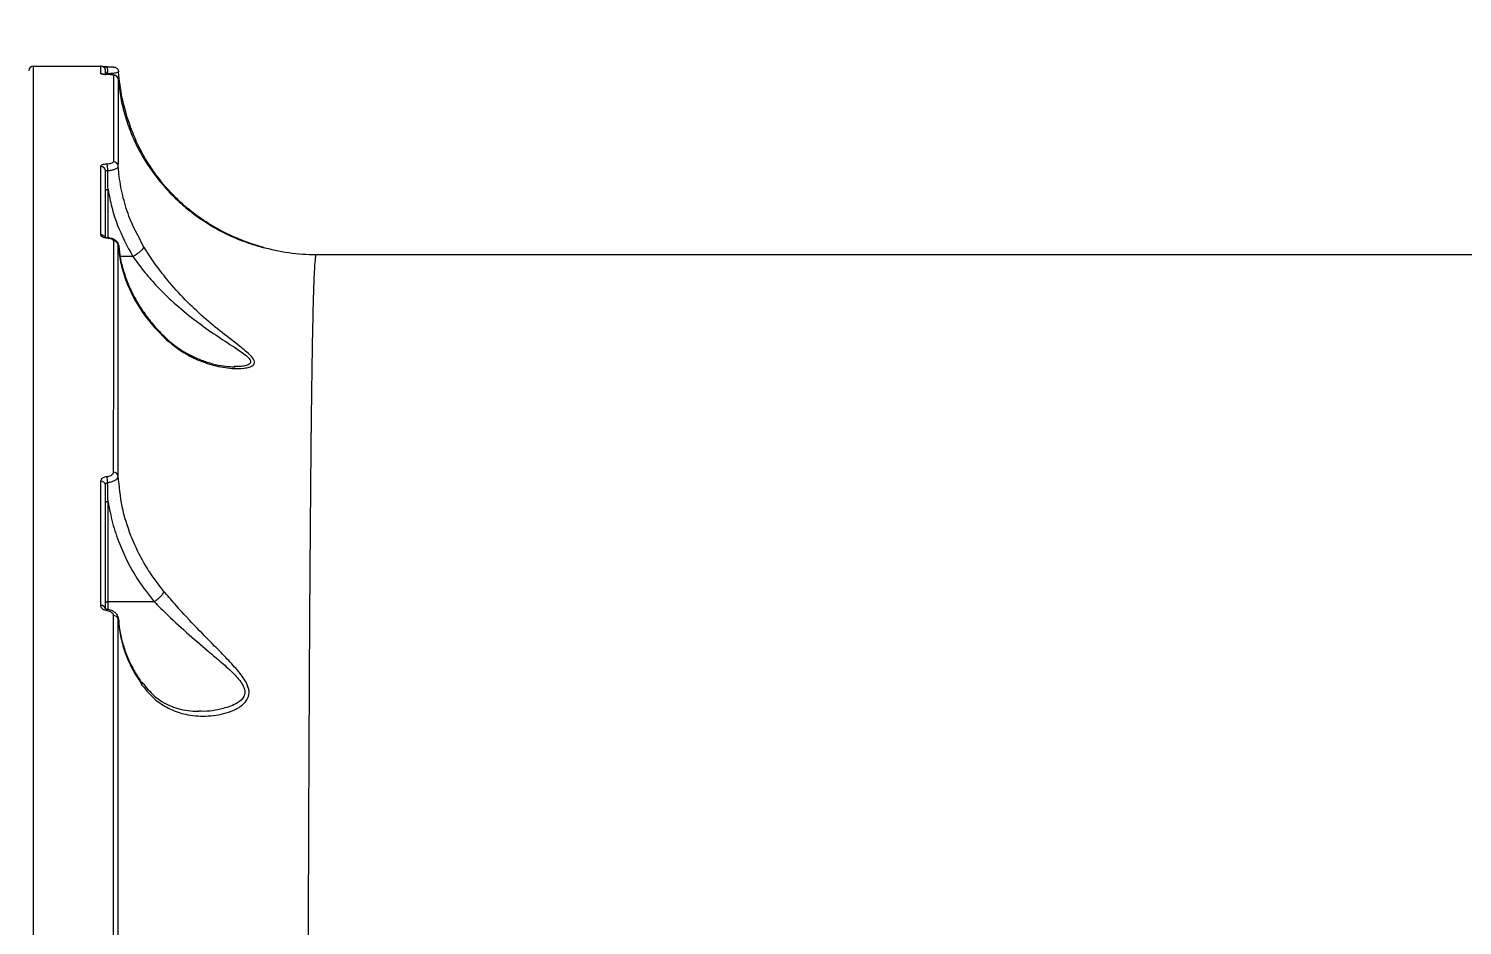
# Model space of a CAD drawing. Header units: millimetres. Extents: x -5517 to 6387, y -5295 to 6147.
# Drawn here: x 1744.4 to 2033.5, y 1744.1 to 1924.9 of the extents above; entities that cross this region are included whole.
import ezdxf

# ---------------------------------------------------------------- set-up
doc = ezdxf.new("R2010")
doc.units = ezdxf.units.MM
for name, color, linetype in [('DIKOM_ОБЪЕКТ', 7, 'Continuous'), ('DIKOM_РАЗМЕР_ЗОНА', 7, 'Continuous'), ('DIKOM_РАЗМЕР_ОБЪЕКТА', 7, 'Continuous')]:
    doc.layers.add(name, color=color, linetype=linetype)
doc.styles.add('style1', font='arial.ttf', dxfattribs={"width": 0.8})
doc.dimstyles.new('1-50', dxfattribs={"dimtxt": 300, "dimasz": 200, "dimexe": 100, "dimexo": 0, "dimgap": 100, "dimtad": 1, "dimtxsty": 'style1', "dimcen": 200, "dimclrd": 7, "dimclre": 7, "dimclrt": 7, "dimadec": 1, "dimazin": 2, "dimtfac": 1, "dimtmove": 0, "dimatfit": 2, "dimfxl": 0, "dimlwd": 25, "dimlwe": 18, "dimarcsym": 0})

# ---------------------------------------------------------------- blocks, each defined once
blk = doc.blocks.new('*D0')
at = {"layer": 'Defpoints', "color": 0, "transparency": 16777216}
for p in [(3079.07, 4135.26), (-4405.35, -2652.69), (-1397.56, -2652.69)]:
    blk.add_point(p, dxfattribs=at)
at = {"layer": 'DIKOM_РАЗМЕР_ОБЪЕКТА', "color": 7, "lineweight": 18, "transparency": 16777216}
for p, q in [((3079.07, 4135.26), (-4505.35, 4135.26)), ((-1397.56, -2652.69), (-4505.35, -2652.69))]:
    blk.add_line(p, q, dxfattribs=at)
at = {"layer": 'DIKOM_РАЗМЕР_ОБЪЕКТА', "color": 7, "lineweight": 25, "transparency": 16777216}
blk.add_line((-4405.35, 3935.26), (-4405.35, -2452.69), dxfattribs=at)
at = {"layer": 'DIKOM_РАЗМЕР_ОБЪЕКТА', "color": 7, "transparency": 16777216}
for points in [[(-4438.68, 3935.26), (-4372.02, 3935.26), (-4405.35, 4135.26)], [(-4438.68, -2452.69), (-4372.02, -2452.69), (-4405.35, -2652.69)]]:
    blk.add_solid(points, dxfattribs=at)
at = {"layer": 'DIKOM_РАЗМЕР_ОБЪЕКТА', "color": 7, "transparency": 16777216, "insert": (-4658.52, 741.29), "char_height": 300, "attachment_point": 5, "rotation": 90, "style": 'style1'}
blk.add_mtext('6800', dxfattribs=at)
blk = doc.blocks.new('*D1')
at = {"layer": 'Defpoints', "color": 0, "transparency": 16777216}
for p in [(2817.72, 6146.72), (-5067.27, -4152.08), (-1897.56, -4152.08)]:
    blk.add_point(p, dxfattribs=at)
at = {"layer": 'DIKOM_РАЗМЕР_ЗОНА', "color": 7, "lineweight": 18, "transparency": 16777216}
for p, q in [((2817.72, 6146.72), (-5167.27, 6146.72)), ((-1897.56, -4152.08), (-5167.27, -4152.08))]:
    blk.add_line(p, q, dxfattribs=at)
at = {"layer": 'DIKOM_РАЗМЕР_ЗОНА', "color": 7, "lineweight": 25, "transparency": 16777216}
blk.add_line((-5067.27, 5946.72), (-5067.27, -3952.08), dxfattribs=at)
at = {"layer": 'DIKOM_РАЗМЕР_ЗОНА', "color": 7, "transparency": 16777216}
for points in [[(-5100.61, 5946.72), (-5033.94, 5946.72), (-5067.27, 6146.72)], [(-5100.61, -3952.08), (-5033.94, -3952.08), (-5067.27, -4152.08)]]:
    blk.add_solid(points, dxfattribs=at)
at = {"layer": 'DIKOM_РАЗМЕР_ЗОНА', "color": 7, "transparency": 16777216, "insert": (-5320.45, 939.42), "char_height": 300, "attachment_point": 5, "rotation": 90, "style": 'style1'}
blk.add_mtext('10200', dxfattribs=at)
blk = doc.blocks.new('*D2')
at = {"layer": 'Defpoints', "color": 0, "transparency": 16777216}
for p in [(4491.49, 3838.97), (-2445.56, 374.31), (4491.49, -4687.8)]:
    blk.add_point(p, dxfattribs=at)
at = {"layer": 'DIKOM_РАЗМЕР_ОБЪЕКТА', "color": 7, "lineweight": 18, "transparency": 16777216}
for p, q in [((4491.49, 3838.97), (4491.49, -4787.8)), ((-2445.56, 374.31), (-2445.56, -4787.8))]:
    blk.add_line(p, q, dxfattribs=at)
at = {"layer": 'DIKOM_РАЗМЕР_ОБЪЕКТА', "color": 7, "lineweight": 25, "transparency": 16777216}
blk.add_line((-2245.56, -4687.8), (4291.49, -4687.8), dxfattribs=at)
at = {"layer": 'DIKOM_РАЗМЕР_ОБЪЕКТА', "color": 7, "transparency": 16777216}
for points in [[(-2245.56, -4654.47), (-2245.56, -4721.14), (-2445.56, -4687.8)], [(4291.49, -4654.47), (4291.49, -4721.14), (4491.49, -4687.8)]]:
    blk.add_solid(points, dxfattribs=at)
at = {"layer": 'DIKOM_РАЗМЕР_ОБЪЕКТА', "color": 7, "transparency": 16777216, "insert": (1022.97, -4434.63), "char_height": 300, "attachment_point": 5, "style": 'style1'}
blk.add_mtext('6900', dxfattribs=at)
blk = doc.blocks.new('*D3')
at = {"layer": 'Defpoints', "color": 0, "transparency": 16777216}
for p in [(6386.85, 4728.17), (-4131.44, -152.69), (6386.85, -5195.35)]:
    blk.add_point(p, dxfattribs=at)
at = {"layer": 'DIKOM_РАЗМЕР_ЗОНА', "color": 7, "lineweight": 18, "transparency": 16777216}
for p, q in [((6386.85, 4728.17), (6386.85, -5295.35)), ((-4131.44, -152.69), (-4131.44, -5295.35))]:
    blk.add_line(p, q, dxfattribs=at)
at = {"layer": 'DIKOM_РАЗМЕР_ЗОНА', "color": 7, "lineweight": 25, "transparency": 16777216}
blk.add_line((-3931.44, -5195.35), (6186.85, -5195.35), dxfattribs=at)
at = {"layer": 'DIKOM_РАЗМЕР_ЗОНА', "color": 7, "transparency": 16777216}
for points in [[(-3931.44, -5162.02), (-3931.44, -5228.69), (-4131.44, -5195.35)], [(6186.85, -5162.02), (6186.85, -5228.69), (6386.85, -5195.35)]]:
    blk.add_solid(points, dxfattribs=at)
at = {"layer": 'DIKOM_РАЗМЕР_ЗОНА', "color": 7, "transparency": 16777216, "insert": (1127.71, -4942.18), "char_height": 300, "attachment_point": 5, "style": 'style1'}
blk.add_mtext('10500', dxfattribs=at)

msp = doc.modelspace()

# ---------------------------------------------------------------- linework, layer by layer
at = {"layer": 'DIKOM_ОБЪЕКТ', "color": 7, "linetype": 'Continuous', "lineweight": 15}
for p, q in [((1745.442, 1917.142), (1745.442, 1917.143)), ((1745.443, 1917.311), (1758.944, 1917.311)), ((1760.374, 1915.67), (1760.371, 1915.813)), ((1760.442, 1882.729), (1760.442, 1892.402)), ((1762.585, 1881.238), (1762.697, 1880.277)), ((1765.44, 1878.896), (1762.875, 1878.896)), ((1802.446, 1879.311), (2100.496, 1879.311)), ((1786.084, 1856.735), (1785.845, 1856.738)), ((1760.442, 1809.279), (1760.442, 1829.48)), ((1769.774, 1809.279), (1760.442, 1809.279)), ((1760.442, 1807.801), (1760.442, 1809.279))]:
    msp.add_line(p, q, dxfattribs=at)
at = {"layer": 'DIKOM_ОБЪЕКТ', "color": 7, "linetype": 'Continuous', "lineweight": 15, "flags": 128}
for points in [[(1758.944, 1915.822), (1759.139, 1915.803), (1759.312, 1915.752)], [(1760.442, 1892.402), (1760.345, 1892.398), (1760.251, 1892.388), (1760.165, 1892.372), (1760.089, 1892.35), (1760.027, 1892.323), (1759.981, 1892.293), (1759.952, 1892.26), (1759.942, 1892.226)], [(1760.244, 1882.664), (1760.266, 1882.715), (1760.288, 1882.741), (1760.299, 1882.744)], [(1760.442, 1829.48), (1760.345, 1829.476), (1760.251, 1829.466), (1760.165, 1829.45), (1760.089, 1829.428), (1760.027, 1829.401), (1759.981, 1829.371), (1759.952, 1829.338), (1759.942, 1829.304)]]:
    msp.add_lwpolyline(points, dxfattribs=at)
at = {"layer": 'DIKOM_ОБЪЕКТ', "color": 7, "linetype": 'Continuous', "lineweight": 15}
for centre, radius, start, end in [((1745.442, 1916.311), 1, 88.6771, 178.30532), ((1758.942, 1916.311), 1, 359.99958, 90.01852), ((1758.014, 1916.24), 2.395, 349.7328, 22.41241), ((1761.542, 1914.505), 0.998, 4.08563, 90.00049), ((1758.966, 1896.122), 0.977, 1.43909, 91.10728), ((1756.178, 1896.458), 4.197, 357.19834, 15.02241), ((1761.539, 1897.01), 0.981, 4.96119, 90.89384), ((1758.959, 1882.269), 1.016, 36.42891, 90.61422), ((1761.548, 1881.082), 0.966, 6.06604, 91.81206), ((1802.442, 1919.311), 40, 253.98916, 270.00588), ((1761.581, 1834.488), 0.929, 10.09931, 94.56871), ((1759.034, 1832.69), 0.915, 6.95328, 95.21135), ((1753.975, 1833.213), 6.398, 1.45144, 11.77132), ((1759.058, 1807.667), 0.898, 9.633, 96.78425), ((1760.622, 1807.54), 0.397, 138.43403, 178.80468), ((1761.602, 1805.622), 0.913, 13.16337, 96.21676)]:
    msp.add_arc(centre, radius, start, end, dxfattribs=at)
for points, knots in [([(1745.443, 1498.313), (1745.443, 1502.892), (1745.443, 1515.226), (1745.443, 1535.294), (1745.443, 1558.417), (1745.443, 1581.576), (1745.443, 1604.689), (1745.443, 1627.673), (1745.443, 1650.023), (1745.443, 1671.676), (1745.443, 1692.587), (1745.443, 1713.097), (1745.443, 1733.115), (1745.443, 1752.559), (1745.443, 1771), (1745.443, 1788.4), (1745.443, 1804.74), (1745.443, 1820.289), (1745.443, 1834.956), (1745.443, 1848.667), (1745.443, 1860.975), (1745.443, 1871.913), (1745.443, 1881.544), (1745.443, 1890.158), (1745.443, 1897.686), (1745.443, 1904.08), (1745.443, 1909.267), (1745.443, 1913.226), (1745.443, 1915.863), (1745.443, 1917.228), (1745.442, 1917.165), (1745.442, 1917.142)], [0, 0, 0, 0, 0.020855, 0.0561866, 0.0915454, 0.1268771, 0.1632348, 0.1996223, 0.2359802, 0.2713117, 0.3066706, 0.3420021, 0.37836, 0.4147474, 0.4511055, 0.486437, 0.5217959, 0.5571275, 0.5934851, 0.6298729, 0.6662307, 0.7002902, 0.7343738, 0.7684334, 0.8034089, 0.8384106, 0.873386, 0.9087177, 0.9440766, 0.9794082, 1, 1, 1, 1]), ([(1758.942, 1917.311), (1758.942, 1917.311), (1758.944, 1917.366), (1758.943, 1917.072), (1758.944, 1916.239), (1758.944, 1915.822)], [0, 0, 0, 0, 0.0004522, 0.4997862, 1, 1, 1, 1]), ([(1760.236, 1917.154), (1760.096, 1917.155), (1759.814, 1917.156), (1759.223, 1917.17), (1759.814, 1917.156), (1760.096, 1917.155), (1760.236, 1917.154)], [0, 0, 0, 0, 0.2486342, 0.5, 0.7513658, 1, 1, 1, 1]), ([(1759.942, 1915.496), (1759.942, 1915.748), (1759.942, 1916.295), (1759.942, 1916.208), (1759.942, 1916.16)], [0, 0, 0, 0, 0.4614038, 1, 1, 1, 1]), ([(1759.942, 1916.194), (1759.948, 1916.149), (1759.96, 1916.061), (1760.051, 1915.942), (1760.178, 1915.86), (1760.295, 1915.824), (1760.355, 1915.816), (1760.371, 1915.813)], [0, 0, 0, 0, 0.2917309, 0.5672936, 0.8036643, 0.9440887, 1, 1, 1, 1]), ([(1760.356, 1917.153), (1760.444, 1917.152), (1760.719, 1917.151), (1761.122, 1917.143), (1761.449, 1917.129), (1761.615, 1917.116), (1761.782, 1917.088), (1761.973, 1917.026), (1762.191, 1916.899), (1762.401, 1916.671), (1762.535, 1916.41), (1762.537, 1916.236), (1762.537, 1916.179)], [0, 0, 0, 0, 0.0801158, 0.24797, 0.4346797, 0.5572542, 0.6200648, 0.6734812, 0.7488026, 0.8456933, 0.9490815, 1, 1, 1, 1]), ([(1760.371, 1915.813), (1760.659, 1915.828), (1761.251, 1915.859), (1761.97, 1915.95), (1762.467, 1916.064), (1762.525, 1916.142), (1762.554, 1916.181)], [0, 0, 0, 0, 0.2379945, 0.4906757, 0.7462835, 1, 1, 1, 1]), ([(1765.059, 1904.779), (1764.394, 1906.79), (1763.161, 1910.516), (1762.745, 1914.395), (1762.554, 1916.181)], [0, 0, 0, 0, 0.5395128, 1, 1, 1, 1]), ([(1758.944, 1915.822), (1758.953, 1915.809), (1758.973, 1915.78), (1759.15, 1915.738), (1759.451, 1915.701), (1759.827, 1915.673), (1760.125, 1915.666), (1760.274, 1915.663)], [0, 0, 0, 0, 0.1825074, 0.4238002, 0.6274476, 0.8134411, 1, 1, 1, 1]), ([(1759.308, 1915.734), (1759.307, 1915.734), (1759.302, 1915.735), (1759.368, 1915.722), (1759.541, 1915.701), (1759.85, 1915.679), (1760.156, 1915.667), (1760.327, 1915.667), (1760.366, 1915.667)], [0, 0, 0, 0, 0.0465967, 0.1983203, 0.4171724, 0.6904952, 0.9295184, 1, 1, 1, 1]), ([(1760.274, 1915.663), (1760.418, 1915.659), (1760.706, 1915.653), (1761.067, 1915.626), (1761.35, 1915.59), (1761.515, 1915.547), (1761.534, 1915.517), (1761.542, 1915.503)], [0, 0, 0, 0, 0.1889345, 0.3774424, 0.579187, 0.8164214, 1, 1, 1, 1]), ([(1760.285, 1915.666), (1760.29, 1915.666), (1760.473, 1915.666), (1760.832, 1915.651), (1761.323, 1915.61), (1761.631, 1915.562), (1761.945, 1915.454), (1762.214, 1915.282), (1762.429, 1915.005), (1762.542, 1914.731), (1762.528, 1914.56), (1762.523, 1914.512)], [0, 0, 0, 0, 0.0040071, 0.1599964, 0.3254656, 0.5430434, 0.6402896, 0.7472852, 0.8478505, 0.9575561, 1, 1, 1, 1]), ([(1761.542, 1915.503), (1761.54, 1914.71), (1761.537, 1913.123), (1761.532, 1909.249), (1761.528, 1904.367), (1761.525, 1900.116), (1761.524, 1897.99)], [0, 0, 0, 0, 0.2485965, 0.4971923, 0.7485958, 1, 1, 1, 1]), ([(1762.517, 1897.094), (1762.518, 1899.193), (1762.521, 1903.391), (1762.526, 1908.266), (1762.531, 1912.169), (1762.535, 1913.774), (1762.538, 1914.576)], [0, 0, 0, 0, 0.2485979, 0.4971943, 0.748597, 1, 1, 1, 1]), ([(1762.538, 1914.576), (1762.579, 1914.103), (1762.726, 1912.416), (1763.226, 1909.53), (1764.228, 1905.924), (1765.637, 1902.361), (1767.845, 1898.123), (1770.578, 1894.267), (1773.748, 1890.861), (1776.054, 1888.767), (1777.607, 1887.584), (1778.178, 1887.15)], [0, 0, 0, 0, 0.0465623, 0.166034, 0.2855045, 0.4082648, 0.5310188, 0.7327784, 0.8363385, 0.9398834, 1, 1, 1, 1]), ([(1765.059, 1904.779), (1765.064, 1904.765), (1765.097, 1904.673), (1765.097, 1904.532), (1764.963, 1904.379), (1764.928, 1904.339)], [0, 0, 0, 0, 0.1167146, 0.7674923, 1, 1, 1, 1]), ([(1791.716, 1880.775), (1791.451, 1880.85), (1790.932, 1880.996), (1789.109, 1881.558), (1786.473, 1882.528), (1782.941, 1884.195), (1779.22, 1886.448), (1775.72, 1889.179), (1772.621, 1892.233), (1770.168, 1895.229), (1768.126, 1898.312), (1766.404, 1901.456), (1765.524, 1903.63), (1765.059, 1904.779)], [0, 0, 0, 0, 0.0523519, 0.1026416, 0.208564, 0.3169175, 0.4371925, 0.5599055, 0.6562595, 0.7550152, 0.8319711, 0.911169, 1, 1, 1, 1]), ([(1760.232, 1897.546), (1760.195, 1897.545), (1759.991, 1897.535), (1759.637, 1897.492), (1759.256, 1897.39), (1758.997, 1897.254), (1758.964, 1897.15), (1758.947, 1897.099)], [0, 0, 0, 0, 0.0535412, 0.2897919, 0.526323, 0.7631469, 1, 1, 1, 1]), ([(1758.947, 1897.099), (1758.947, 1896.893), (1758.947, 1895.867), (1758.948, 1893.227), (1758.948, 1888.946), (1758.948, 1885.173), (1758.948, 1883.286)], [0, 0, 0, 0, 0.0507686, 0.2538471, 0.626695, 1, 1, 1, 1]), ([(1759.942, 1896.147), (1759.948, 1896.16), (1759.959, 1896.185), (1760.045, 1896.218), (1760.172, 1896.242), (1760.29, 1896.251), (1760.358, 1896.253), (1760.371, 1896.253)], [0, 0, 0, 0, 0.2369753, 0.474137, 0.7107634, 0.9466124, 1, 1, 1, 1]), ([(1759.942, 1882.883), (1759.942, 1885.213), (1759.942, 1890.056), (1759.942, 1894.066), (1759.942, 1896.147)], [0, 0, 0, 0, 0.4811514, 1, 1, 1, 1]), ([(1761.524, 1897.99), (1761.507, 1897.94), (1761.474, 1897.838), (1761.214, 1897.703), (1760.831, 1897.601), (1760.475, 1897.558), (1760.27, 1897.548), (1760.232, 1897.546)], [0, 0, 0, 0, 0.2363747, 0.4725361, 0.709121, 0.9458555, 1, 1, 1, 1]), ([(1760.371, 1896.253), (1760.434, 1896.258), (1760.775, 1896.283), (1761.367, 1896.374), (1762.003, 1896.57), (1762.434, 1896.821), (1762.489, 1897.003), (1762.517, 1897.094)], [0, 0, 0, 0, 0.0542231, 0.291101, 0.5276527, 0.7637665, 1, 1, 1, 1]), ([(1760.442, 1892.402), (1760.434, 1892.714), (1760.401, 1893.996), (1760.384, 1895.281), (1760.371, 1896.253)], [0, 0, 0, 0, 0.2436026, 1, 1, 1, 1]), ([(1767.621, 1880.941), (1766.546, 1882.95), (1764.778, 1886.257), (1763.313, 1891.246), (1762.71, 1894.626), (1762.556, 1896.592), (1762.517, 1897.094)], [0, 0, 0, 0, 0.3957823, 0.6516322, 0.9109918, 1, 1, 1, 1]), ([(1760.442, 1892.402), (1760.673, 1891.222), (1761.135, 1888.854), (1762.587, 1884.248), (1764.302, 1881.03), (1765.44, 1878.896)], [0, 0, 0, 0, 0.2504018, 0.5028653, 1, 1, 1, 1]), ([(1778.178, 1887.15), (1779.567, 1886.21), (1782.377, 1884.308), (1786.182, 1882.557), (1788.916, 1881.566), (1790.516, 1881.078), (1791.517, 1880.807), (1791.758, 1880.751), (1791.87, 1880.725)], [0, 0, 0, 0, 0.2688386, 0.5438209, 0.7273185, 0.820393, 0.9156719, 1, 1, 1, 1]), ([(1758.948, 1883.286), (1758.951, 1883.262), (1758.959, 1883.169), (1759.072, 1883.011), (1759.36, 1882.842), (1759.761, 1882.714), (1760.083, 1882.68), (1760.244, 1882.664)], [0, 0, 0, 0, 0.0826356, 0.3217353, 0.5513373, 0.7756007, 1, 1, 1, 1]), ([(1759.727, 1882.868), (1759.726, 1882.869), (1759.718, 1882.876), (1759.754, 1882.852), (1759.85, 1882.817), (1760.027, 1882.774), (1760.189, 1882.748), (1760.289, 1882.746), (1760.3, 1882.746)], [0, 0, 0, 0, 0.0271661, 0.2182538, 0.4449332, 0.6800755, 0.9636793, 1, 1, 1, 1]), ([(1760.244, 1882.664), (1760.403, 1882.647), (1760.721, 1882.614), (1761.117, 1882.488), (1761.398, 1882.32), (1761.508, 1882.164), (1761.515, 1882.072), (1761.517, 1882.048)], [0, 0, 0, 0, 0.2256846, 0.4513791, 0.6802278, 0.917632, 1, 1, 1, 1]), ([(1760.299, 1882.741), (1760.332, 1882.74), (1760.648, 1882.73), (1761.252, 1882.601), (1761.899, 1882.309), (1762.323, 1881.85), (1762.514, 1881.443), (1762.492, 1881.207), (1762.486, 1881.145)], [0, 0, 0, 0, 0.0297481, 0.2864733, 0.5726852, 0.764186, 0.9380897, 1, 1, 1, 1]), ([(1761.517, 1882.048), (1761.517, 1880.594), (1761.516, 1876.34), (1761.513, 1868.595), (1761.511, 1858.481), (1761.509, 1847.503), (1761.508, 1839.443), (1761.507, 1835.414)], [0, 0, 0, 0, 0.1144561, 0.3347662, 0.5550765, 0.7775375, 1, 1, 1, 1]), ([(1762.496, 1834.65), (1762.497, 1838.633), (1762.498, 1846.598), (1762.501, 1857.531), (1762.504, 1867.669), (1762.506, 1875.461), (1762.508, 1879.733), (1762.509, 1881.184)], [0, 0, 0, 0, 0.2203104, 0.4406223, 0.663083, 0.8855453, 1, 1, 1, 1]), ([(1762.509, 1881.184), (1762.634, 1880.062), (1762.893, 1877.732), (1763.903, 1874.244), (1765.576, 1870.433), (1768.075, 1866.415), (1770.555, 1863.83), (1771.809, 1862.524)], [0, 0, 0, 0, 0.1665434, 0.3455523, 0.5267568, 0.7607813, 1, 1, 1, 1]), ([(1762.697, 1880.277), (1762.739, 1879.866), (1762.875, 1878.527), (1763.436, 1876.277), (1764.365, 1873.545), (1765.618, 1870.871), (1767.153, 1868.28), (1768.985, 1865.817), (1770.516, 1864.02), (1771.515, 1863.1), (1771.727, 1862.904)], [0, 0, 0, 0, 0.0658379, 0.2144619, 0.3640811, 0.5141404, 0.6638838, 0.8127183, 0.9601564, 1, 1, 1, 1]), ([(1765.44, 1878.896), (1765.442, 1878.896), (1765.444, 1878.896), (1765.447, 1878.897), (1765.447, 1878.897)], [0, 0, 0, 0, 0.6566317, 1, 1, 1, 1]), ([(1767.621, 1880.941), (1767.621, 1880.925), (1767.622, 1880.854), (1767.568, 1880.657), (1767.328, 1880.294), (1766.833, 1879.81), (1766.182, 1879.315), (1765.692, 1879.037), (1765.447, 1878.897)], [0, 0, 0, 0, 0.0352087, 0.1540683, 0.365552, 0.5770336, 0.7885171, 1, 1, 1, 1]), ([(1765.447, 1878.897), (1765.448, 1878.897), (1765.699, 1878.536), (1766.641, 1877.214), (1768.455, 1874.934), (1771.302, 1871.83), (1774.766, 1868.6), (1778.708, 1865.471), (1782.673, 1862.711), (1785.659, 1860.815), (1787.571, 1859.512), (1788.577, 1858.733), (1789.078, 1858.154), (1789.237, 1857.665), (1789.13, 1857.396), (1788.74, 1857.089), (1788.092, 1856.864), (1787.115, 1856.699), (1786.378, 1856.725), (1786.084, 1856.735)], [0, 0, 0, 0, 0.0000494, 0.0326804, 0.1195966, 0.2087061, 0.3316637, 0.4576659, 0.5769765, 0.6986277, 0.7405331, 0.7832407, 0.8254313, 0.8383344, 0.8763155, 0.8853438, 0.9271881, 0.9709976, 1, 1, 1, 1]), ([(1771.809, 1862.524), (1772.815, 1861.664), (1774.853, 1859.921), (1778.249, 1858.114), (1781.834, 1856.856), (1785.155, 1856.305), (1787.54, 1856.317), (1788.95, 1856.586), (1789.799, 1856.982), (1790.123, 1857.696), (1789.514, 1858.649), (1788.472, 1859.626), (1786.724, 1861.051), (1783.904, 1863.172), (1780.183, 1866.206), (1776.424, 1869.687), (1773.172, 1873.207), (1770.464, 1876.625), (1768.748, 1879.103), (1767.861, 1880.549), (1767.621, 1880.941)], [0, 0, 0, 0, 0.0704034, 0.1427025, 0.2195603, 0.2979642, 0.3555938, 0.3848662, 0.4149667, 0.4491217, 0.4886804, 0.5172618, 0.5465204, 0.6240211, 0.7036983, 0.7828118, 0.8640044, 0.9204677, 0.9784127, 1, 1, 1, 1]), ([(1800.545, 1558.866), (1800.549, 1565.805), (1800.557, 1579.691), (1800.574, 1600.212), (1800.596, 1620.627), (1800.621, 1640.842), (1800.652, 1660.783), (1800.686, 1680.012), (1800.725, 1698.479), (1800.767, 1716.153), (1800.815, 1733.321), (1800.868, 1749.901), (1800.927, 1765.82), (1800.991, 1780.731), (1801.06, 1794.606), (1801.134, 1807.441), (1801.214, 1819.443), (1801.301, 1830.531), (1801.396, 1840.645), (1801.497, 1849.568), (1801.605, 1857.298), (1801.719, 1863.854), (1801.841, 1869.342), (1801.974, 1873.686), (1802.116, 1876.887), (1802.267, 1878.716), (1802.376, 1879.465), (1802.438, 1879.274), (1802.443, 1879.257)], [0, 0, 0, 0, 0.0392483, 0.078527, 0.1177754, 0.1581646, 0.1985868, 0.2389761, 0.2782267, 0.3175074, 0.3567582, 0.3971478, 0.4375704, 0.47796, 0.5172392, 0.5565486, 0.5958278, 0.6362446, 0.6766945, 0.7171117, 0.7564554, 0.7958293, 0.8351731, 0.8756544, 0.9161685, 0.9566498, 0.9960918, 1, 1, 1, 1]), ([(1771.809, 1862.524), (1771.802, 1862.55), (1771.768, 1862.668), (1771.689, 1862.745), (1771.627, 1862.806)], [0, 0, 0, 0, 0.2220273, 1, 1, 1, 1]), ([(1771.686, 1862.895), (1772.024, 1862.567), (1772.944, 1861.674), (1774.564, 1860.458), (1776.547, 1859.218), (1778.692, 1858.206), (1780.979, 1857.404), (1783.156, 1856.907), (1784.885, 1856.7), (1785.768, 1856.695), (1786.084, 1856.694)], [0, 0, 0, 0, 0.0760319, 0.2069968, 0.3448024, 0.4884038, 0.6393934, 0.7946617, 0.926476, 1, 1, 1, 1]), ([(1761.507, 1835.414), (1761.49, 1835.308), (1761.456, 1835.096), (1761.185, 1834.816), (1760.789, 1834.613), (1760.445, 1834.537), (1760.26, 1834.52), (1760.239, 1834.518)], [0, 0, 0, 0, 0.2486574, 0.4974921, 0.7389163, 0.9703246, 1, 1, 1, 1]), ([(1760.239, 1834.518), (1760.054, 1834.49), (1759.696, 1834.436), (1759.28, 1834.212), (1759.003, 1833.928), (1758.968, 1833.71), (1758.951, 1833.601)], [0, 0, 0, 0, 0.2592274, 0.5021848, 0.7511579, 1, 1, 1, 1]), ([(1758.951, 1833.601), (1758.951, 1833.201), (1758.951, 1831.2), (1758.951, 1826.171), (1758.951, 1818.318), (1758.951, 1811.813), (1758.952, 1808.558)], [0, 0, 0, 0, 0.0507696, 0.2538553, 0.6267, 1, 1, 1, 1]), ([(1759.942, 1832.801), (1759.948, 1832.869), (1759.959, 1833.002), (1760.047, 1833.18), (1760.172, 1833.304), (1760.29, 1833.36), (1760.354, 1833.372), (1760.372, 1833.375)], [0, 0, 0, 0, 0.2735597, 0.5342947, 0.7688018, 0.9341146, 1, 1, 1, 1]), ([(1759.942, 1807.817), (1759.942, 1812.154), (1759.942, 1820.837), (1759.942, 1828.81), (1759.942, 1832.801)], [0, 0, 0, 0, 0.4994511, 1, 1, 1, 1]), ([(1760.372, 1833.375), (1760.407, 1833.379), (1760.714, 1833.408), (1761.286, 1833.526), (1761.947, 1833.819), (1762.404, 1834.211), (1762.466, 1834.505), (1762.496, 1834.65)], [0, 0, 0, 0, 0.0300217, 0.2639462, 0.5066574, 0.7544212, 1, 1, 1, 1]), ([(1760.442, 1829.48), (1760.435, 1829.792), (1760.402, 1831.088), (1760.385, 1832.388), (1760.372, 1833.375)], [0, 0, 0, 0, 0.2408399, 1, 1, 1, 1]), ([(1771.711, 1811.409), (1770.642, 1812.78), (1768.76, 1815.197), (1766.616, 1819.007), (1764.717, 1823.276), (1763.106, 1828.498), (1762.701, 1832.584), (1762.496, 1834.65)], [0, 0, 0, 0, 0.2022622, 0.356404, 0.5119924, 0.7532495, 1, 1, 1, 1]), ([(1760.442, 1829.48), (1760.714, 1828.056), (1761.26, 1825.194), (1762.631, 1821.114), (1764.372, 1817.246), (1766.644, 1813.252), (1768.645, 1810.712), (1769.774, 1809.279)], [0, 0, 0, 0, 0.1948144, 0.3916448, 0.5750679, 0.7602157, 1, 1, 1, 1]), ([(1760.442, 1809.279), (1760.386, 1809.277), (1760.274, 1809.274), (1760.124, 1809.244), (1760.01, 1809.2), (1759.957, 1809.156), (1759.944, 1809.124), (1759.943, 1809.111), (1759.942, 1809.107)], [0, 0, 0, 0, 0.2146548, 0.4292368, 0.6439201, 0.8586855, 0.9551762, 1, 1, 1, 1]), ([(1767.352, 1792.462), (1767.835, 1791.839), (1768.811, 1790.58), (1770.81, 1788.844), (1773.38, 1787.362), (1776.793, 1786.354), (1780.67, 1786.135), (1783.957, 1786.72), (1786.202, 1787.625), (1787.65, 1788.5), (1788.724, 1789.699), (1788.978, 1791.256), (1788.392, 1793.077), (1786.814, 1795.265), (1784.5, 1797.773), (1781.466, 1800.843), (1777.818, 1804.542), (1774.361, 1808.276), (1772.402, 1810.591), (1771.711, 1811.409)], [0, 0, 0, 0, 0.0443366, 0.0895893, 0.159954, 0.2324666, 0.3224988, 0.4152096, 0.4503612, 0.4859273, 0.5329423, 0.5664254, 0.5998058, 0.6530972, 0.7102648, 0.768666, 0.8578764, 0.9497894, 1, 1, 1, 1]), ([(1769.774, 1809.279), (1769.779, 1809.28), (1769.787, 1809.28), (1769.795, 1809.283), (1769.799, 1809.286), (1769.799, 1809.286)], [0, 0, 0, 0, 0.5058731, 0.9174236, 1, 1, 1, 1]), ([(1771.711, 1811.409), (1771.706, 1811.395), (1771.658, 1811.258), (1771.48, 1810.937), (1771.044, 1810.394), (1770.459, 1809.809), (1770.019, 1809.46), (1769.799, 1809.286)], [0, 0, 0, 0, 0.0262097, 0.2630649, 0.5087072, 0.7543588, 1, 1, 1, 1]), ([(1769.799, 1809.286), (1769.802, 1809.284), (1770.523, 1808.542), (1772.603, 1806.461), (1776.251, 1803.119), (1780.091, 1799.817), (1783.347, 1797.089), (1785.412, 1795.215), (1786.796, 1793.734), (1787.638, 1792.589), (1788.139, 1791.338), (1787.856, 1789.965), (1786.691, 1788.961), (1785.176, 1788.237), (1782.782, 1787.535), (1780.592, 1787.103), (1778.953, 1787.253), (1778.774, 1787.269)], [0, 0, 0, 0, 0.0002356, 0.0748955, 0.2106436, 0.346531, 0.4314826, 0.5162091, 0.5536615, 0.5909839, 0.6356558, 0.680073, 0.7447639, 0.7957664, 0.8468678, 0.9831841, 1, 1, 1, 1]), ([(1758.952, 1808.558), (1758.952, 1808.535), (1758.957, 1808.398), (1759.048, 1808.149), (1759.327, 1807.859), (1759.732, 1807.637), (1760.06, 1807.578), (1760.225, 1807.548)], [0, 0, 0, 0, 0.0489568, 0.2870872, 0.5249797, 0.7625563, 1, 1, 1, 1]), ([(1759.908, 1807.956), (1759.91, 1807.954), (1759.913, 1807.949), (1759.985, 1807.898), (1760.109, 1807.845), (1760.279, 1807.803), (1760.408, 1807.798), (1760.47, 1807.796)], [0, 0, 0, 0, 0.2045183, 0.3966303, 0.5870179, 0.8018982, 1, 1, 1, 1]), ([(1760.225, 1807.548), (1760.39, 1807.518), (1760.72, 1807.458), (1761.127, 1807.235), (1761.407, 1806.942), (1761.499, 1806.69), (1761.503, 1806.553), (1761.504, 1806.53)], [0, 0, 0, 0, 0.2377159, 0.4755146, 0.7136898, 0.9519771, 1, 1, 1, 1]), ([(1760.324, 1807.795), (1760.367, 1807.793), (1760.715, 1807.772), (1761.309, 1807.562), (1761.978, 1807.107), (1762.369, 1806.502), (1762.536, 1806.026), (1762.491, 1805.802), (1762.491, 1805.799)], [0, 0, 0, 0, 0.0382881, 0.3059485, 0.5507514, 0.7804813, 0.9965697, 1, 1, 1, 1]), ([(1761.504, 1806.53), (1761.503, 1801.46), (1761.502, 1791.322), (1761.501, 1774.997), (1761.5, 1757.941), (1761.499, 1745.902), (1761.499, 1739.883)], [0, 0, 0, 0, 0.2485952, 0.4971906, 0.748595, 1, 1, 1, 1]), ([(1762.485, 1739.332), (1762.486, 1745.271), (1762.486, 1757.15), (1762.488, 1774.118), (1762.49, 1790.481), (1762.491, 1800.714), (1762.492, 1805.83)], [0, 0, 0, 0, 0.2485959, 0.4971911, 0.7485948, 1, 1, 1, 1]), ([(1762.492, 1805.83), (1762.494, 1805.788), (1762.568, 1804.662), (1762.873, 1802.442), (1763.8, 1799.118), (1765.225, 1795.743), (1766.64, 1793.561), (1767.352, 1792.462)], [0, 0, 0, 0, 0.0089008, 0.2417841, 0.4772799, 0.7368297, 1, 1, 1, 1]), ([(1762.552, 1805.843), (1762.604, 1805.166), (1762.726, 1803.586), (1763.287, 1801.128), (1764.163, 1798.49), (1765.378, 1795.935), (1766.407, 1794.111), (1767.115, 1793.182), (1767.226, 1793.037)], [0, 0, 0, 0, 0.1525289, 0.3559345, 0.5592073, 0.7616285, 0.9626864, 1, 1, 1, 1]), ([(1767.352, 1792.462), (1767.352, 1792.492), (1767.354, 1792.623), (1767.33, 1792.827), (1767.223, 1792.947), (1767.176, 1792.999)], [0, 0, 0, 0, 0.1406225, 0.6225221, 1, 1, 1, 1]), ([(1767.328, 1793.144), (1767.426, 1792.994), (1767.893, 1792.279), (1768.84, 1791.213), (1770.169, 1789.962), (1771.613, 1788.965), (1773.232, 1788.202), (1775.083, 1787.621), (1776.947, 1787.276), (1778.214, 1787.262), (1778.771, 1787.256)], [0, 0, 0, 0, 0.0335615, 0.1594499, 0.2896822, 0.4230124, 0.5602054, 0.7079302, 0.8717105, 1, 1, 1, 1])]:
    msp.add_open_spline(points, degree=3, knots=knots, dxfattribs=at)

# ---------------------------------------------------------------- dimensions: what is measured, and where the dimension line sits
at = {"layer": 'DIKOM_РАЗМЕР_ЗОНА'}
dim = msp.add_linear_dim(base=(-5067.273, -4152.084), p1=(2817.721, 6146.719), p2=(-1897.558, -4152.084), angle=90, text='10200', dimstyle='1-50', dxfattribs=at)
dim.commit()
dim.dimension.update_dxf_attribs({"geometry": '*D1', "text_midpoint": (-5067.273, 939.42), "dimtype": 160})
dim = msp.add_linear_dim(base=(6386.855, -5195.352), p1=(-4131.439, -152.689), p2=(6386.855, 4728.173), text='10500', dimstyle='1-50', dxfattribs=at)
dim.commit()
dim.dimension.update_dxf_attribs({"geometry": '*D3', "text_midpoint": (1127.708, -5195.352), "dimtype": 160})
at = {"layer": 'DIKOM_РАЗМЕР_ОБЪЕКТА'}
dim = msp.add_linear_dim(base=(-4405.349, -2652.689), p1=(3079.071, 4135.263), p2=(-1397.558, -2652.689), angle=90, text='6800', dimstyle='1-50', dxfattribs=at)
dim.commit()
dim.dimension.update_dxf_attribs({"geometry": '*D0', "text_midpoint": (-4405.349, 741.287), "dimtype": 160})
dim = msp.add_linear_dim(base=(4491.49, -4687.804), p1=(-2445.558, 374.311), p2=(4491.49, 3838.967), text='6900', dimstyle='1-50', dxfattribs=at)
dim.commit()
dim.dimension.update_dxf_attribs({"geometry": '*D2', "text_midpoint": (1022.966, -4687.804), "dimtype": 160})

doc.saveas('drawing.dxf')
